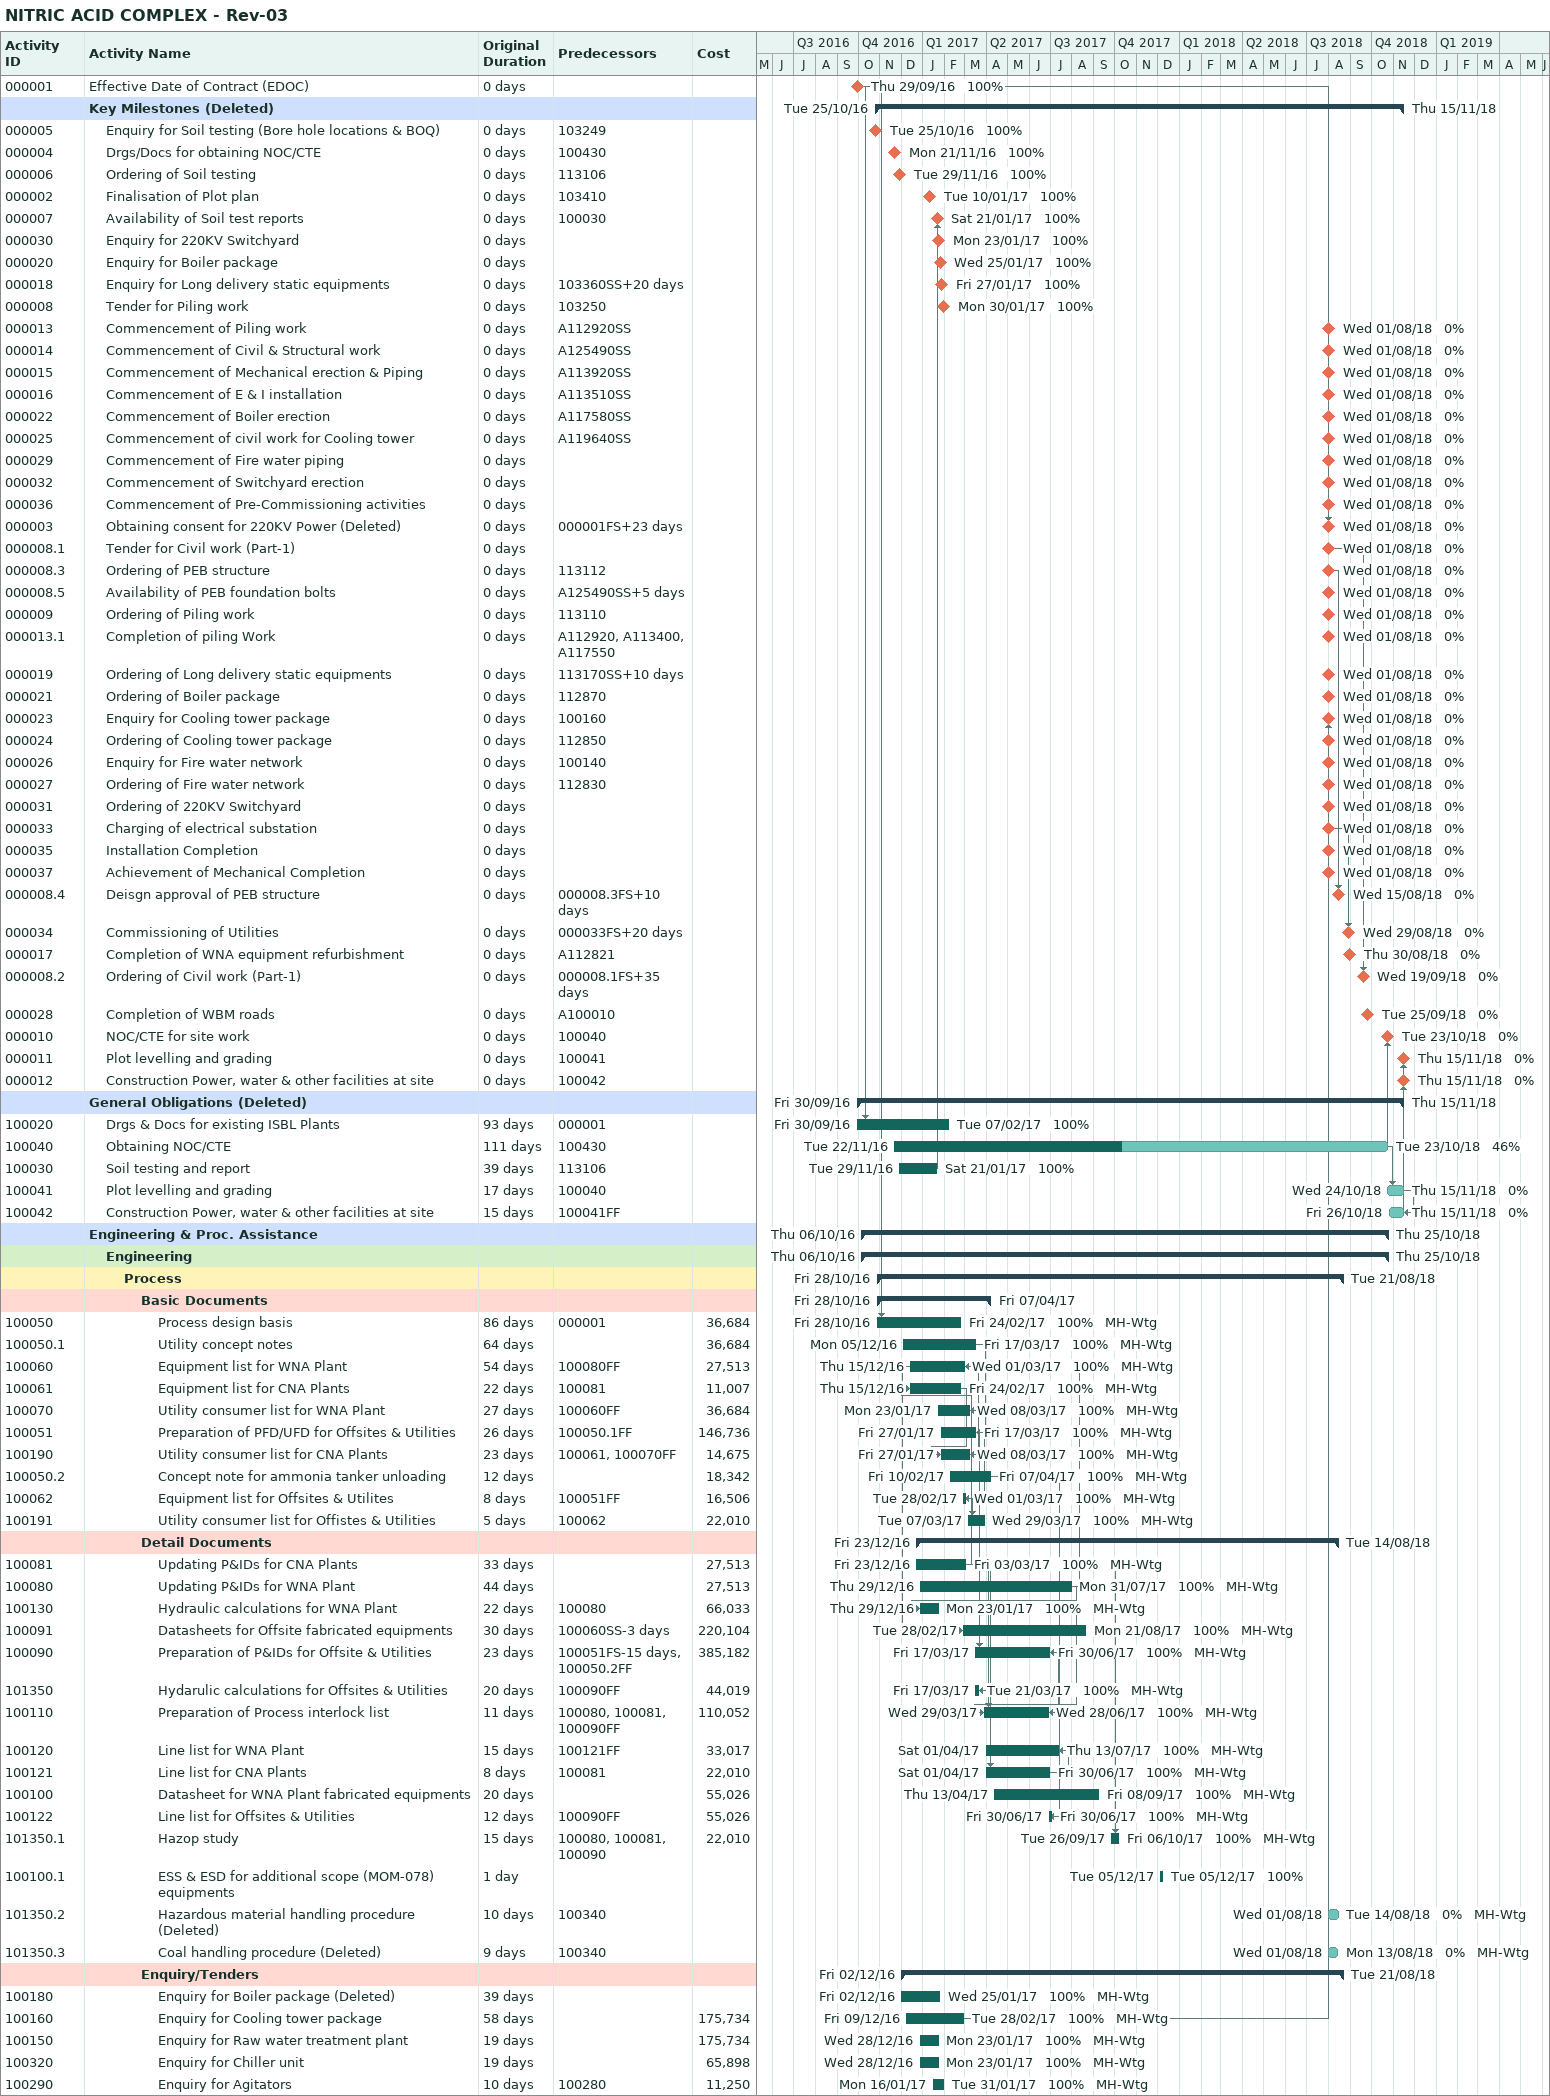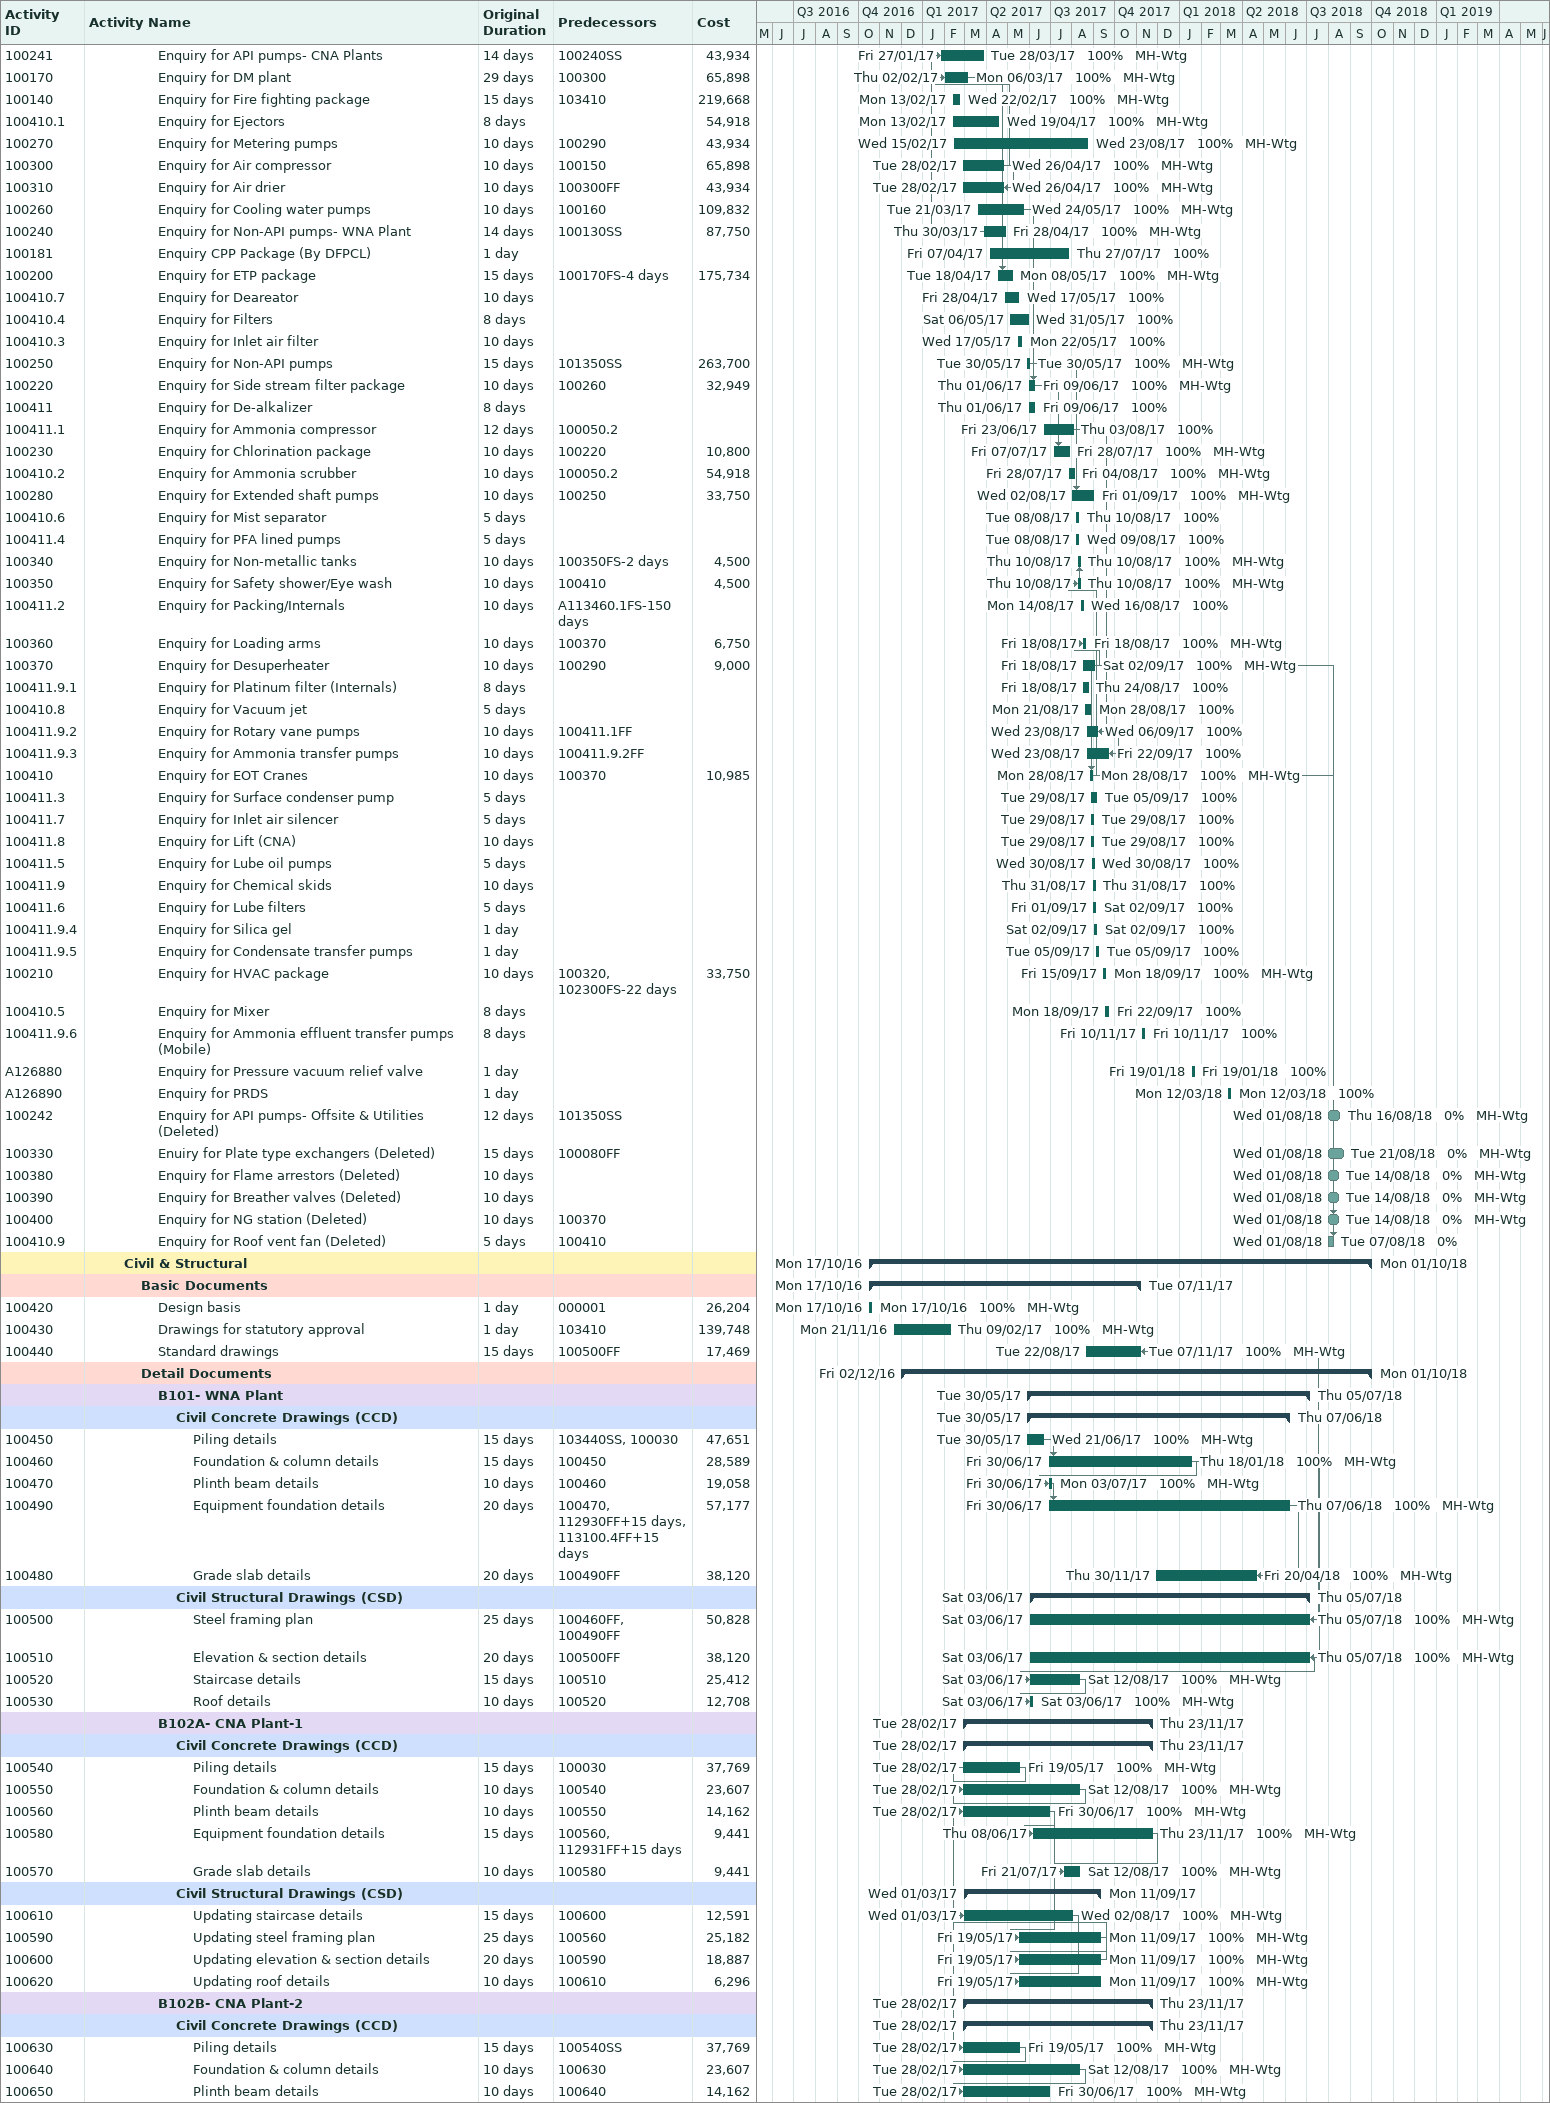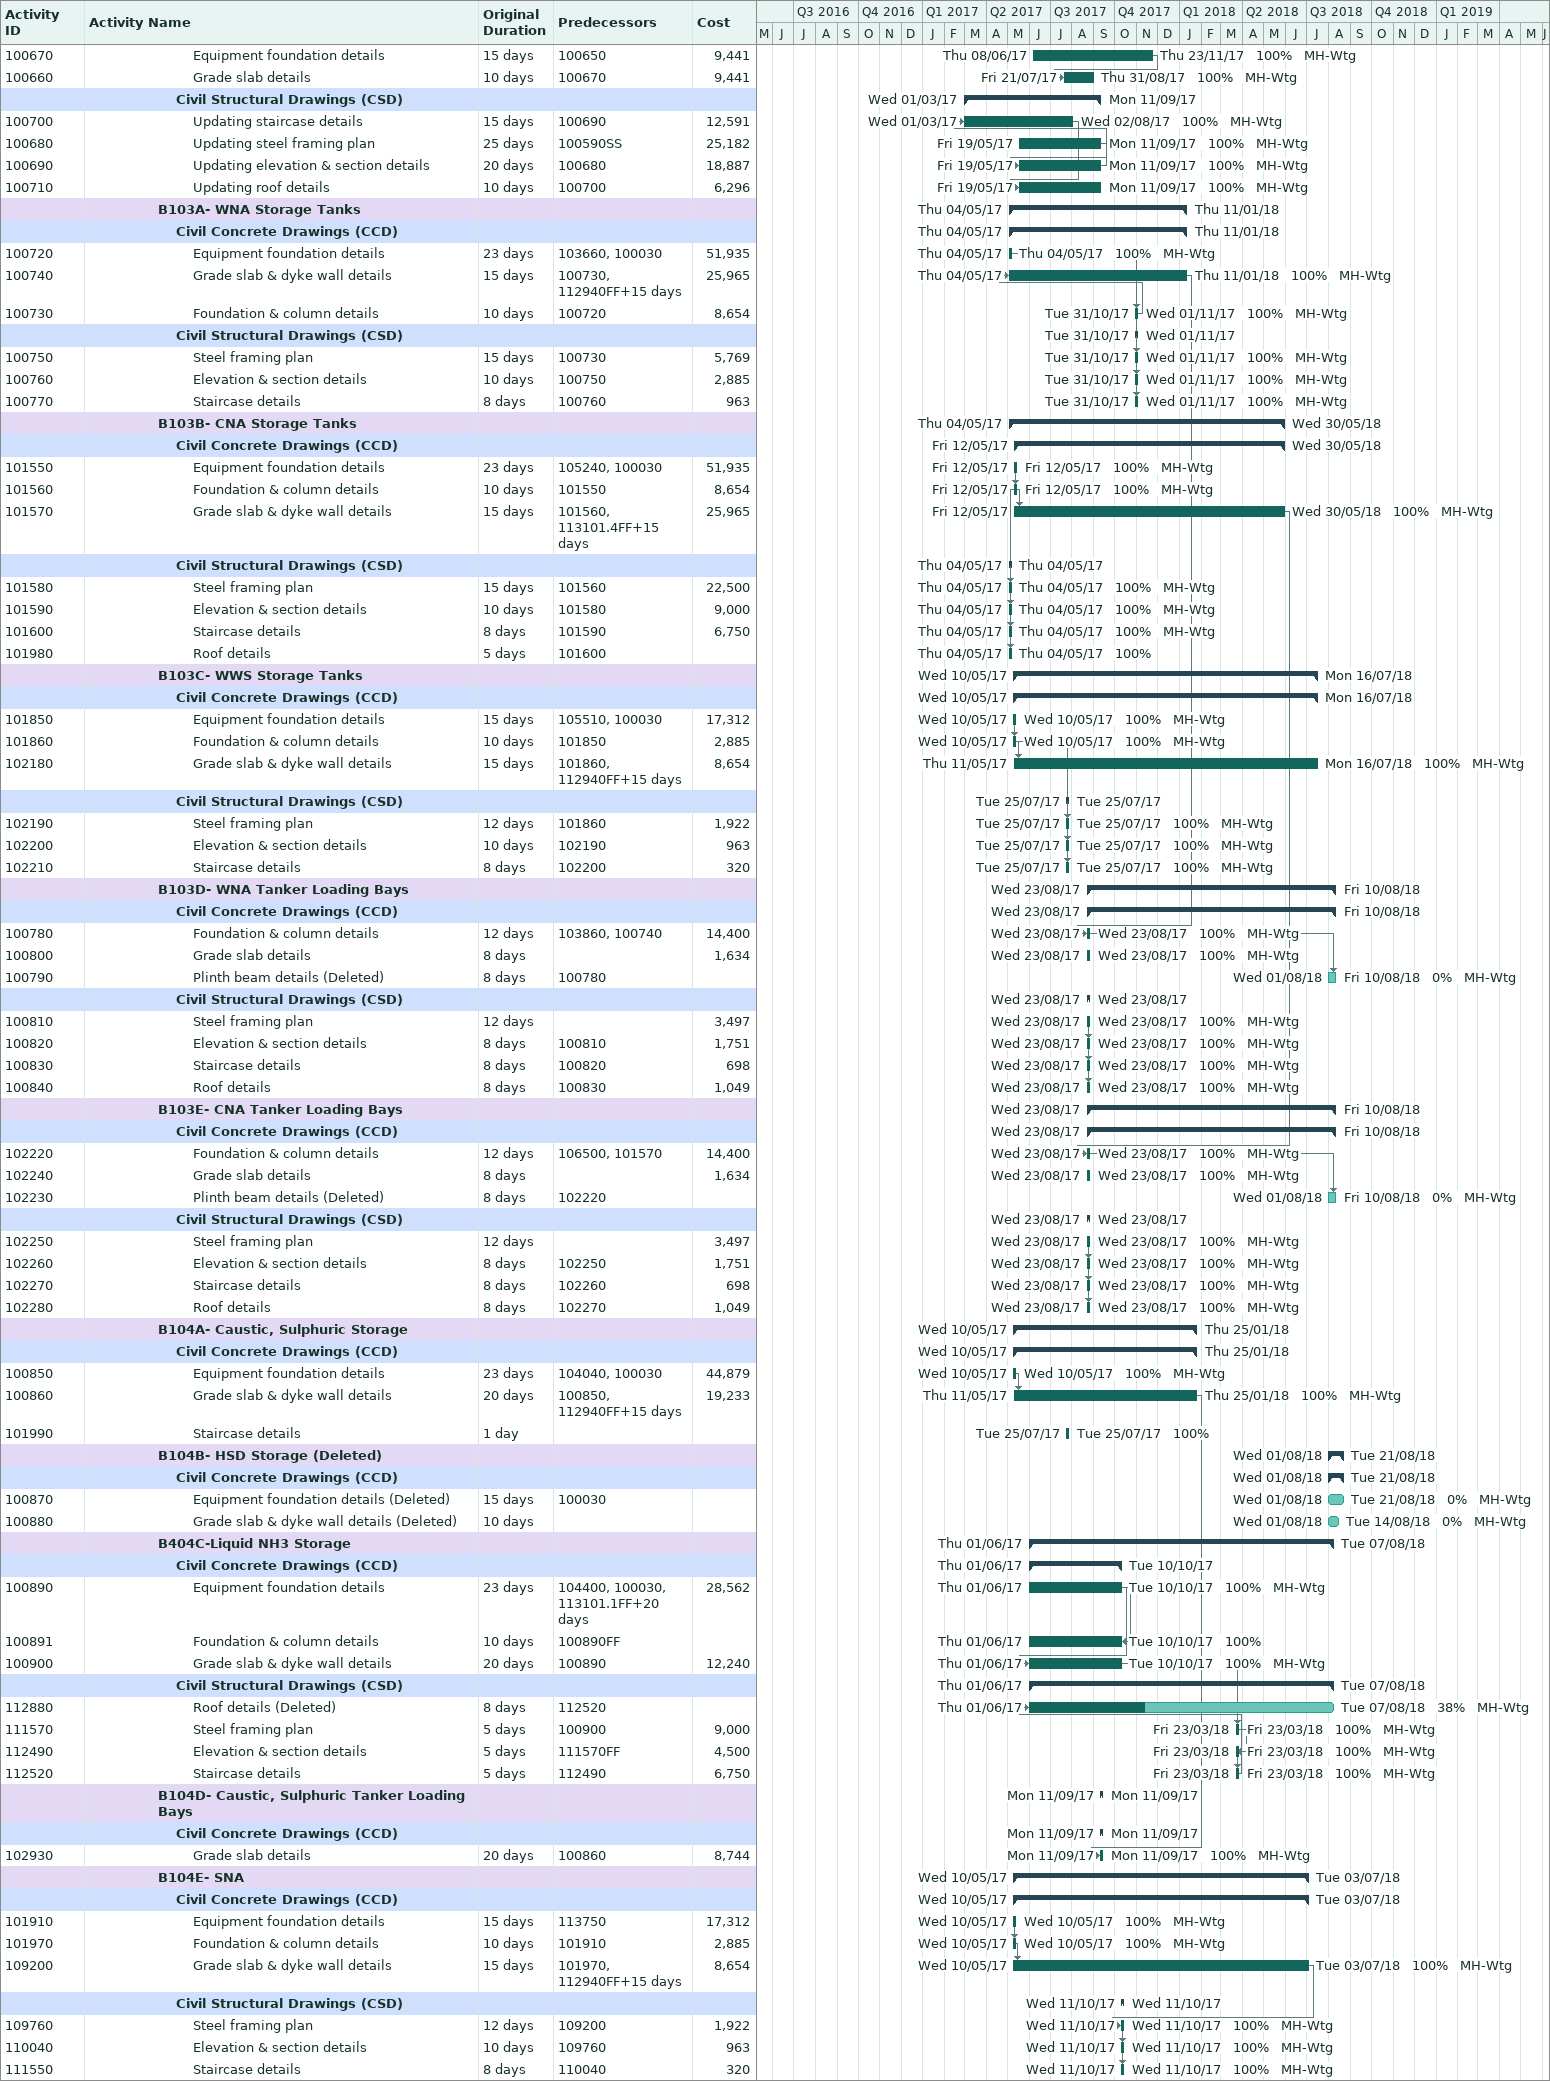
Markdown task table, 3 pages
NITRIC ACID COMPLEX - Rev-03

| ID | Level | Task | Original duration | Start | Finish | Predecessors | Resources | % complete | Cost |
|---|---|---|---|---|---|---|---|---|---|
| 000001 | 1 | Effective Date of Contract (EDOC) | 0d | 2016-09-29 | 2016-09-29 |  |  | 100 |  |
|  | 1 | **Key Milestones (Deleted)** |  | 2016-10-25 | 2018-11-15 |  |  |  |  |
| 000005 | 2 | Enquiry for Soil testing (Bore hole locations & BOQ) | 0d | 2016-10-25 | 2016-10-25 | 103249 |  | 100 |  |
| 000004 | 2 | Drgs/Docs for obtaining NOC/CTE | 0d | 2016-11-21 | 2016-11-21 | 100430 |  | 100 |  |
| 000006 | 2 | Ordering of Soil testing | 0d | 2016-11-29 | 2016-11-29 | 113106 |  | 100 |  |
| 000002 | 2 | Finalisation of Plot plan | 0d | 2017-01-10 | 2017-01-10 | 103410 |  | 100 |  |
| 000007 | 2 | Availability of Soil test reports | 0d | 2017-01-21 | 2017-01-21 | 100030 |  | 100 |  |
| 000030 | 2 | Enquiry for 220KV Switchyard | 0d | 2017-01-23 | 2017-01-23 |  |  | 100 |  |
| 000020 | 2 | Enquiry for Boiler package | 0d | 2017-01-25 | 2017-01-25 |  |  | 100 |  |
| 000018 | 2 | Enquiry for Long delivery static equipments | 0d | 2017-01-27 | 2017-01-27 | 103360SS+20d |  | 100 |  |
| 000008 | 2 | Tender for Piling work | 0d | 2017-01-30 | 2017-01-30 | 103250 |  | 100 |  |
| 000013 | 2 | Commencement of Piling work | 0d | 2018-08-01 | 2018-08-01 | A112920SS |  | 0 |  |
| 000014 | 2 | Commencement of Civil & Structural work | 0d | 2018-08-01 | 2018-08-01 | A125490SS |  | 0 |  |
| 000015 | 2 | Commencement of Mechanical erection & Piping | 0d | 2018-08-01 | 2018-08-01 | A113920SS |  | 0 |  |
| 000016 | 2 | Commencement of E & I installation | 0d | 2018-08-01 | 2018-08-01 | A113510SS |  | 0 |  |
| 000022 | 2 | Commencement of Boiler erection | 0d | 2018-08-01 | 2018-08-01 | A117580SS |  | 0 |  |
| 000025 | 2 | Commencement of civil work for Cooling tower | 0d | 2018-08-01 | 2018-08-01 | A119640SS |  | 0 |  |
| 000029 | 2 | Commencement of Fire water piping | 0d | 2018-08-01 | 2018-08-01 |  |  | 0 |  |
| 000032 | 2 | Commencement of Switchyard erection | 0d | 2018-08-01 | 2018-08-01 |  |  | 0 |  |
| 000036 | 2 | Commencement of Pre-Commissioning activities | 0d | 2018-08-01 | 2018-08-01 |  |  | 0 |  |
| 000003 | 2 | Obtaining consent for 220KV Power (Deleted) | 0d | 2018-08-01 | 2018-08-01 | 000001FS+23d |  | 0 |  |
| 000008.1 | 2 | Tender for Civil work (Part-1) | 0d | 2018-08-01 | 2018-08-01 |  |  | 0 |  |
| 000008.3 | 2 | Ordering of PEB structure | 0d | 2018-08-01 | 2018-08-01 | 113112 |  | 0 |  |
| 000008.5 | 2 | Availability of PEB foundation bolts | 0d | 2018-08-01 | 2018-08-01 | A125490SS+5d |  | 0 |  |
| 000009 | 2 | Ordering of Piling work | 0d | 2018-08-01 | 2018-08-01 | 113110 |  | 0 |  |
| 000013.1 | 2 | Completion of piling Work | 0d | 2018-08-01 | 2018-08-01 | A112920, A113400, A117550 |  | 0 |  |
| 000019 | 2 | Ordering of Long delivery static equipments | 0d | 2018-08-01 | 2018-08-01 | 113170SS+10d |  | 0 |  |
| 000021 | 2 | Ordering of Boiler package | 0d | 2018-08-01 | 2018-08-01 | 112870 |  | 0 |  |
| 000023 | 2 | Enquiry for Cooling tower package | 0d | 2018-08-01 | 2018-08-01 | 100160 |  | 0 |  |
| 000024 | 2 | Ordering of Cooling tower package | 0d | 2018-08-01 | 2018-08-01 | 112850 |  | 0 |  |
| 000026 | 2 | Enquiry for Fire water network | 0d | 2018-08-01 | 2018-08-01 | 100140 |  | 0 |  |
| 000027 | 2 | Ordering of Fire water network | 0d | 2018-08-01 | 2018-08-01 | 112830 |  | 0 |  |
| 000031 | 2 | Ordering of 220KV Switchyard | 0d | 2018-08-01 | 2018-08-01 |  |  | 0 |  |
| 000033 | 2 | Charging of electrical substation | 0d | 2018-08-01 | 2018-08-01 |  |  | 0 |  |
| 000035 | 2 | Installation Completion | 0d | 2018-08-01 | 2018-08-01 |  |  | 0 |  |
| 000037 | 2 | Achievement of Mechanical Completion | 0d | 2018-08-01 | 2018-08-01 |  |  | 0 |  |
| 000008.4 | 2 | Deisgn approval of PEB structure | 0d | 2018-08-15 | 2018-08-15 | 000008.3FS+10d |  | 0 |  |
| 000034 | 2 | Commissioning of Utilities | 0d | 2018-08-29 | 2018-08-29 | 000033FS+20d |  | 0 |  |
| 000017 | 2 | Completion of WNA equipment refurbishment | 0d | 2018-08-30 | 2018-08-30 | A112821 |  | 0 |  |
| 000008.2 | 2 | Ordering of Civil work (Part-1) | 0d | 2018-09-19 | 2018-09-19 | 000008.1FS+35d |  | 0 |  |
| 000028 | 2 | Completion of WBM roads | 0d | 2018-09-25 | 2018-09-25 | A100010 |  | 0 |  |
| 000010 | 2 | NOC/CTE for site work | 0d | 2018-10-23 | 2018-10-23 | 100040 |  | 0 |  |
| 000011 | 2 | Plot levelling and grading | 0d | 2018-11-15 | 2018-11-15 | 100041 |  | 0 |  |
| 000012 | 2 | Construction Power, water & other facilities at site | 0d | 2018-11-15 | 2018-11-15 | 100042 |  | 0 |  |
|  | 1 | **General Obligations (Deleted)** |  | 2016-09-30 | 2018-11-15 |  |  |  |  |
| 100020 | 2 | Drgs & Docs for existing ISBL Plants | 93d | 2016-09-30 | 2017-02-07 | 000001 |  | 100 |  |
| 100040 | 2 | Obtaining NOC/CTE | 111d | 2016-11-22 | 2018-10-23 | 100430 |  | 46 |  |
| 100030 | 2 | Soil testing and report | 39d | 2016-11-29 | 2017-01-21 | 113106 |  | 100 |  |
| 100041 | 2 | Plot levelling and grading | 17d | 2018-10-24 | 2018-11-15 | 100040 |  | 0 |  |
| 100042 | 2 | Construction Power, water & other facilities at site | 15d | 2018-10-26 | 2018-11-15 | 100041FF |  | 0 |  |
|  | 1 | **Engineering & Proc. Assistance** |  | 2016-10-06 | 2018-10-25 |  |  |  |  |
|  | 2 | **Engineering** |  | 2016-10-06 | 2018-10-25 |  |  |  |  |
|  | 3 | **Process** |  | 2016-10-28 | 2018-08-21 |  |  |  |  |
|  | 4 | **Basic Documents** |  | 2016-10-28 | 2017-04-07 |  |  |  |  |
| 100050 | 5 | Process design basis | 86d | 2016-10-28 | 2017-02-24 | 000001 | MH-Wtg | 100 | 36684 |
| 100050.1 | 5 | Utility concept notes | 64d | 2016-12-05 | 2017-03-17 |  | MH-Wtg | 100 | 36684 |
| 100060 | 5 | Equipment list for WNA Plant | 54d | 2016-12-15 | 2017-03-01 | 100080FF | MH-Wtg | 100 | 27513 |
| 100061 | 5 | Equipment list for CNA Plants | 22d | 2016-12-15 | 2017-02-24 | 100081 | MH-Wtg | 100 | 11007 |
| 100070 | 5 | Utility consumer list for WNA Plant | 27d | 2017-01-23 | 2017-03-08 | 100060FF | MH-Wtg | 100 | 36684 |
| 100051 | 5 | Preparation of PFD/UFD for Offsites & Utilities | 26d | 2017-01-27 | 2017-03-17 | 100050.1FF | MH-Wtg | 100 | 146736 |
| 100190 | 5 | Utility consumer list for CNA Plants | 23d | 2017-01-27 | 2017-03-08 | 100061, 100070FF | MH-Wtg | 100 | 14675 |
| 100050.2 | 5 | Concept note for ammonia tanker unloading | 12d | 2017-02-10 | 2017-04-07 |  | MH-Wtg | 100 | 18342 |
| 100062 | 5 | Equipment list for Offsites & Utilites | 8d | 2017-02-28 | 2017-03-01 | 100051FF | MH-Wtg | 100 | 16506 |
| 100191 | 5 | Utility consumer list for Offistes & Utilities | 5d | 2017-03-07 | 2017-03-29 | 100062 | MH-Wtg | 100 | 22010 |
|  | 4 | **Detail Documents** |  | 2016-12-23 | 2018-08-14 |  |  |  |  |
| 100081 | 5 | Updating P&IDs for CNA Plants | 33d | 2016-12-23 | 2017-03-03 |  | MH-Wtg | 100 | 27513 |
| 100080 | 5 | Updating P&IDs for WNA Plant | 44d | 2016-12-29 | 2017-07-31 |  | MH-Wtg | 100 | 27513 |
| 100130 | 5 | Hydraulic calculations for WNA Plant | 22d | 2016-12-29 | 2017-01-23 | 100080 | MH-Wtg | 100 | 66033 |
| 100091 | 5 | Datasheets for Offsite fabricated equipments | 30d | 2017-02-28 | 2017-08-21 | 100060SS-3d | MH-Wtg | 100 | 220104 |
| 100090 | 5 | Preparation of P&IDs for Offsite & Utilities | 23d | 2017-03-17 | 2017-06-30 | 100051FS-15d, 100050.2FF | MH-Wtg | 100 | 385182 |
| 101350 | 5 | Hydarulic calculations for Offsites & Utilities | 20d | 2017-03-17 | 2017-03-21 | 100090FF | MH-Wtg | 100 | 44019 |
| 100110 | 5 | Preparation of Process interlock list | 11d | 2017-03-29 | 2017-06-28 | 100080, 100081, 100090FF | MH-Wtg | 100 | 110052 |
| 100120 | 5 | Line list for WNA Plant | 15d | 2017-04-01 | 2017-07-13 | 100121FF | MH-Wtg | 100 | 33017 |
| 100121 | 5 | Line list for CNA Plants | 8d | 2017-04-01 | 2017-06-30 | 100081 | MH-Wtg | 100 | 22010 |
| 100100 | 5 | Datasheet for WNA Plant fabricated equipments | 20d | 2017-04-13 | 2017-09-08 |  | MH-Wtg | 100 | 55026 |
| 100122 | 5 | Line list for Offsites & Utilities | 12d | 2017-06-30 | 2017-06-30 | 100090FF | MH-Wtg | 100 | 55026 |
| 101350.1 | 5 | Hazop study | 15d | 2017-09-26 | 2017-10-06 | 100080, 100081, 100090 | MH-Wtg | 100 | 22010 |
| 100100.1 | 5 | ESS & ESD for additional scope (MOM-078) equipments | 1d | 2017-12-05 | 2017-12-05 |  |  | 100 |  |
| 101350.2 | 5 | Hazardous material handling procedure (Deleted) | 10d | 2018-08-01 | 2018-08-14 | 100340 | MH-Wtg | 0 |  |
| 101350.3 | 5 | Coal handling procedure (Deleted) | 9d | 2018-08-01 | 2018-08-13 | 100340 | MH-Wtg | 0 |  |
|  | 4 | **Enquiry/Tenders** |  | 2016-12-02 | 2018-08-21 |  |  |  |  |
| 100180 | 5 | Enquiry for Boiler package (Deleted) | 39d | 2016-12-02 | 2017-01-25 |  | MH-Wtg | 100 |  |
| 100160 | 5 | Enquiry for Cooling tower package | 58d | 2016-12-09 | 2017-02-28 |  | MH-Wtg | 100 | 175734 |
| 100150 | 5 | Enquiry for Raw water treatment plant | 19d | 2016-12-28 | 2017-01-23 |  | MH-Wtg | 100 | 175734 |
| 100320 | 5 | Enquiry for Chiller unit | 19d | 2016-12-28 | 2017-01-23 |  | MH-Wtg | 100 | 65898 |
| 100290 | 5 | Enquiry for Agitators | 10d | 2017-01-16 | 2017-01-31 | 100280 | MH-Wtg | 100 | 11250 |
| 100241 | 5 | Enquiry for API pumps- CNA Plants | 14d | 2017-01-27 | 2017-03-28 | 100240SS | MH-Wtg | 100 | 43934 |
| 100170 | 5 | Enquiry for DM plant | 29d | 2017-02-02 | 2017-03-06 | 100300 | MH-Wtg | 100 | 65898 |
| 100140 | 5 | Enquiry for Fire fighting package | 15d | 2017-02-13 | 2017-02-22 | 103410 | MH-Wtg | 100 | 219668 |
| 100410.1 | 5 | Enquiry for Ejectors | 8d | 2017-02-13 | 2017-04-19 |  | MH-Wtg | 100 | 54918 |
| 100270 | 5 | Enquiry for Metering pumps | 10d | 2017-02-15 | 2017-08-23 | 100290 | MH-Wtg | 100 | 43934 |
| 100300 | 5 | Enquiry for Air compressor | 10d | 2017-02-28 | 2017-04-26 | 100150 | MH-Wtg | 100 | 65898 |
| 100310 | 5 | Enquiry for Air drier | 10d | 2017-02-28 | 2017-04-26 | 100300FF | MH-Wtg | 100 | 43934 |
| 100260 | 5 | Enquiry for Cooling water pumps | 10d | 2017-03-21 | 2017-05-24 | 100160 | MH-Wtg | 100 | 109832 |
| 100240 | 5 | Enquiry for Non-API pumps- WNA Plant | 14d | 2017-03-30 | 2017-04-28 | 100130SS | MH-Wtg | 100 | 87750 |
| 100181 | 5 | Enquiry CPP Package (By DFPCL) | 1d | 2017-04-07 | 2017-07-27 |  |  | 100 |  |
| 100200 | 5 | Enquiry for ETP package | 15d | 2017-04-18 | 2017-05-08 | 100170FS-4d | MH-Wtg | 100 | 175734 |
| 100410.7 | 5 | Enquiry for Deareator | 10d | 2017-04-28 | 2017-05-17 |  |  | 100 |  |
| 100410.4 | 5 | Enquiry for Filters | 8d | 2017-05-06 | 2017-05-31 |  |  | 100 |  |
| 100410.3 | 5 | Enquiry for Inlet air filter | 10d | 2017-05-17 | 2017-05-22 |  |  | 100 |  |
| 100250 | 5 | Enquiry for Non-API pumps | 15d | 2017-05-30 | 2017-05-30 | 101350SS | MH-Wtg | 100 | 263700 |
| 100220 | 5 | Enquiry for Side stream filter package | 10d | 2017-06-01 | 2017-06-09 | 100260 | MH-Wtg | 100 | 32949 |
| 100411 | 5 | Enquiry for De-alkalizer | 8d | 2017-06-01 | 2017-06-09 |  |  | 100 |  |
| 100411.1 | 5 | Enquiry for Ammonia compressor | 12d | 2017-06-23 | 2017-08-03 | 100050.2 |  | 100 |  |
| 100230 | 5 | Enquiry for Chlorination package | 10d | 2017-07-07 | 2017-07-28 | 100220 | MH-Wtg | 100 | 10800 |
| 100410.2 | 5 | Enquiry for Ammonia scrubber | 10d | 2017-07-28 | 2017-08-04 | 100050.2 | MH-Wtg | 100 | 54918 |
| 100280 | 5 | Enquiry for Extended shaft pumps | 10d | 2017-08-02 | 2017-09-01 | 100250 | MH-Wtg | 100 | 33750 |
| 100410.6 | 5 | Enquiry for Mist separator | 5d | 2017-08-08 | 2017-08-10 |  |  | 100 |  |
| 100411.4 | 5 | Enquiry for PFA lined pumps | 5d | 2017-08-08 | 2017-08-09 |  |  | 100 |  |
| 100340 | 5 | Enquiry for Non-metallic tanks | 10d | 2017-08-10 | 2017-08-10 | 100350FS-2d | MH-Wtg | 100 | 4500 |
| 100350 | 5 | Enquiry for Safety shower/Eye wash | 10d | 2017-08-10 | 2017-08-10 | 100410 | MH-Wtg | 100 | 4500 |
| 100411.2 | 5 | Enquiry for Packing/Internals | 10d | 2017-08-14 | 2017-08-16 | A113460.1FS-150d |  | 100 |  |
| 100360 | 5 | Enquiry for Loading arms | 10d | 2017-08-18 | 2017-08-18 | 100370 | MH-Wtg | 100 | 6750 |
| 100370 | 5 | Enquiry for Desuperheater | 10d | 2017-08-18 | 2017-09-02 | 100290 | MH-Wtg | 100 | 9000 |
| 100411.9.1 | 5 | Enquiry for Platinum filter (Internals) | 8d | 2017-08-18 | 2017-08-24 |  |  | 100 |  |
| 100410.8 | 5 | Enquiry for Vacuum jet | 5d | 2017-08-21 | 2017-08-28 |  |  | 100 |  |
| 100411.9.2 | 5 | Enquiry for Rotary vane pumps | 10d | 2017-08-23 | 2017-09-06 | 100411.1FF |  | 100 |  |
| 100411.9.3 | 5 | Enquiry for Ammonia transfer pumps | 10d | 2017-08-23 | 2017-09-22 | 100411.9.2FF |  | 100 |  |
| 100410 | 5 | Enquiry for EOT Cranes | 10d | 2017-08-28 | 2017-08-28 | 100370 | MH-Wtg | 100 | 10985 |
| 100411.3 | 5 | Enquiry for Surface condenser pump | 5d | 2017-08-29 | 2017-09-05 |  |  | 100 |  |
| 100411.7 | 5 | Enquiry for Inlet air silencer | 5d | 2017-08-29 | 2017-08-29 |  |  | 100 |  |
| 100411.8 | 5 | Enquiry for Lift (CNA) | 10d | 2017-08-29 | 2017-08-29 |  |  | 100 |  |
| 100411.5 | 5 | Enquiry for Lube oil pumps | 5d | 2017-08-30 | 2017-08-30 |  |  | 100 |  |
| 100411.9 | 5 | Enquiry for Chemical skids | 10d | 2017-08-31 | 2017-08-31 |  |  | 100 |  |
| 100411.6 | 5 | Enquiry for Lube filters | 5d | 2017-09-01 | 2017-09-02 |  |  | 100 |  |
| 100411.9.4 | 5 | Enquiry for Silica gel | 1d | 2017-09-02 | 2017-09-02 |  |  | 100 |  |
| 100411.9.5 | 5 | Enquiry for Condensate transfer pumps | 1d | 2017-09-05 | 2017-09-05 |  |  | 100 |  |
| 100210 | 5 | Enquiry for HVAC package | 10d | 2017-09-15 | 2017-09-18 | 100320, 102300FS-22d | MH-Wtg | 100 | 33750 |
| 100410.5 | 5 | Enquiry for Mixer | 8d | 2017-09-18 | 2017-09-22 |  |  | 100 |  |
| 100411.9.6 | 5 | Enquiry for Ammonia effluent transfer pumps (Mobile) | 8d | 2017-11-10 | 2017-11-10 |  |  | 100 |  |
| A126880 | 5 | Enquiry for Pressure vacuum relief valve | 1d | 2018-01-19 | 2018-01-19 |  |  | 100 |  |
| A126890 | 5 | Enquiry for PRDS | 1d | 2018-03-12 | 2018-03-12 |  |  | 100 |  |
| 100242 | 5 | Enquiry for API pumps- Offsite & Utilities (Deleted) | 12d | 2018-08-01 | 2018-08-16 | 101350SS | MH-Wtg | 0 |  |
| 100330 | 5 | Enuiry for Plate type exchangers (Deleted) | 15d | 2018-08-01 | 2018-08-21 | 100080FF | MH-Wtg | 0 |  |
| 100380 | 5 | Enquiry for Flame arrestors (Deleted) | 10d | 2018-08-01 | 2018-08-14 |  | MH-Wtg | 0 |  |
| 100390 | 5 | Enquiry for Breather valves (Deleted) | 10d | 2018-08-01 | 2018-08-14 |  | MH-Wtg | 0 |  |
| 100400 | 5 | Enquiry for NG station (Deleted) | 10d | 2018-08-01 | 2018-08-14 | 100370 | MH-Wtg | 0 |  |
| 100410.9 | 5 | Enquiry for Roof vent fan (Deleted) | 5d | 2018-08-01 | 2018-08-07 | 100410 |  | 0 |  |
|  | 3 | **Civil & Structural** |  | 2016-10-17 | 2018-10-01 |  |  |  |  |
|  | 4 | **Basic Documents** |  | 2016-10-17 | 2017-11-07 |  |  |  |  |
| 100420 | 5 | Design basis | 1d | 2016-10-17 | 2016-10-17 | 000001 | MH-Wtg | 100 | 26204 |
| 100430 | 5 | Drawings for statutory approval | 1d | 2016-11-21 | 2017-02-09 | 103410 | MH-Wtg | 100 | 139748 |
| 100440 | 5 | Standard drawings | 15d | 2017-08-22 | 2017-11-07 | 100500FF | MH-Wtg | 100 | 17469 |
|  | 4 | **Detail Documents** |  | 2016-12-02 | 2018-10-01 |  |  |  |  |
|  | 5 | **B101- WNA Plant** |  | 2017-05-30 | 2018-07-05 |  |  |  |  |
|  | 6 | **Civil Concrete Drawings (CCD)** |  | 2017-05-30 | 2018-06-07 |  |  |  |  |
| 100450 | 7 | Piling details | 15d | 2017-05-30 | 2017-06-21 | 103440SS, 100030 | MH-Wtg | 100 | 47651 |
| 100460 | 7 | Foundation & column details | 15d | 2017-06-30 | 2018-01-18 | 100450 | MH-Wtg | 100 | 28589 |
| 100470 | 7 | Plinth beam details | 10d | 2017-06-30 | 2017-07-03 | 100460 | MH-Wtg | 100 | 19058 |
| 100490 | 7 | Equipment foundation details | 20d | 2017-06-30 | 2018-06-07 | 100470, 112930FF+15d, 113100.4FF+15d | MH-Wtg | 100 | 57177 |
| 100480 | 7 | Grade slab details | 20d | 2017-11-30 | 2018-04-20 | 100490FF | MH-Wtg | 100 | 38120 |
|  | 6 | **Civil Structural Drawings (CSD)** |  | 2017-06-03 | 2018-07-05 |  |  |  |  |
| 100500 | 7 | Steel framing plan | 25d | 2017-06-03 | 2018-07-05 | 100460FF, 100490FF | MH-Wtg | 100 | 50828 |
| 100510 | 7 | Elevation & section details | 20d | 2017-06-03 | 2018-07-05 | 100500FF | MH-Wtg | 100 | 38120 |
| 100520 | 7 | Staircase details | 15d | 2017-06-03 | 2017-08-12 | 100510 | MH-Wtg | 100 | 25412 |
| 100530 | 7 | Roof details | 10d | 2017-06-03 | 2017-06-03 | 100520 | MH-Wtg | 100 | 12708 |
|  | 5 | **B102A- CNA Plant-1** |  | 2017-02-28 | 2017-11-23 |  |  |  |  |
|  | 6 | **Civil Concrete Drawings (CCD)** |  | 2017-02-28 | 2017-11-23 |  |  |  |  |
| 100540 | 7 | Piling details | 15d | 2017-02-28 | 2017-05-19 | 100030 | MH-Wtg | 100 | 37769 |
| 100550 | 7 | Foundation & column details | 10d | 2017-02-28 | 2017-08-12 | 100540 | MH-Wtg | 100 | 23607 |
| 100560 | 7 | Plinth beam details | 10d | 2017-02-28 | 2017-06-30 | 100550 | MH-Wtg | 100 | 14162 |
| 100580 | 7 | Equipment foundation details | 15d | 2017-06-08 | 2017-11-23 | 100560, 112931FF+15d | MH-Wtg | 100 | 9441 |
| 100570 | 7 | Grade slab details | 10d | 2017-07-21 | 2017-08-12 | 100580 | MH-Wtg | 100 | 9441 |
|  | 6 | **Civil Structural Drawings (CSD)** |  | 2017-03-01 | 2017-09-11 |  |  |  |  |
| 100610 | 7 | Updating staircase details | 15d | 2017-03-01 | 2017-08-02 | 100600 | MH-Wtg | 100 | 12591 |
| 100590 | 7 | Updating steel framing plan | 25d | 2017-05-19 | 2017-09-11 | 100560 | MH-Wtg | 100 | 25182 |
| 100600 | 7 | Updating elevation & section details | 20d | 2017-05-19 | 2017-09-11 | 100590 | MH-Wtg | 100 | 18887 |
| 100620 | 7 | Updating roof details | 10d | 2017-05-19 | 2017-09-11 | 100610 | MH-Wtg | 100 | 6296 |
|  | 5 | **B102B- CNA Plant-2** |  | 2017-02-28 | 2017-11-23 |  |  |  |  |
|  | 6 | **Civil Concrete Drawings (CCD)** |  | 2017-02-28 | 2017-11-23 |  |  |  |  |
| 100630 | 7 | Piling details | 15d | 2017-02-28 | 2017-05-19 | 100540SS | MH-Wtg | 100 | 37769 |
| 100640 | 7 | Foundation & column details | 10d | 2017-02-28 | 2017-08-12 | 100630 | MH-Wtg | 100 | 23607 |
| 100650 | 7 | Plinth beam details | 10d | 2017-02-28 | 2017-06-30 | 100640 | MH-Wtg | 100 | 14162 |
| 100670 | 7 | Equipment foundation details | 15d | 2017-06-08 | 2017-11-23 | 100650 | MH-Wtg | 100 | 9441 |
| 100660 | 7 | Grade slab details | 10d | 2017-07-21 | 2017-08-31 | 100670 | MH-Wtg | 100 | 9441 |
|  | 6 | **Civil Structural Drawings (CSD)** |  | 2017-03-01 | 2017-09-11 |  |  |  |  |
| 100700 | 7 | Updating staircase details | 15d | 2017-03-01 | 2017-08-02 | 100690 | MH-Wtg | 100 | 12591 |
| 100680 | 7 | Updating steel framing plan | 25d | 2017-05-19 | 2017-09-11 | 100590SS | MH-Wtg | 100 | 25182 |
| 100690 | 7 | Updating elevation & section details | 20d | 2017-05-19 | 2017-09-11 | 100680 | MH-Wtg | 100 | 18887 |
| 100710 | 7 | Updating roof details | 10d | 2017-05-19 | 2017-09-11 | 100700 | MH-Wtg | 100 | 6296 |
|  | 5 | **B103A- WNA Storage Tanks** |  | 2017-05-04 | 2018-01-11 |  |  |  |  |
|  | 6 | **Civil Concrete Drawings (CCD)** |  | 2017-05-04 | 2018-01-11 |  |  |  |  |
| 100720 | 7 | Equipment foundation details | 23d | 2017-05-04 | 2017-05-04 | 103660, 100030 | MH-Wtg | 100 | 51935 |
| 100740 | 7 | Grade slab & dyke wall details | 15d | 2017-05-04 | 2018-01-11 | 100730, 112940FF+15d | MH-Wtg | 100 | 25965 |
| 100730 | 7 | Foundation & column details | 10d | 2017-10-31 | 2017-11-01 | 100720 | MH-Wtg | 100 | 8654 |
|  | 6 | **Civil Structural Drawings (CSD)** |  | 2017-10-31 | 2017-11-01 |  |  |  |  |
| 100750 | 7 | Steel framing plan | 15d | 2017-10-31 | 2017-11-01 | 100730 | MH-Wtg | 100 | 5769 |
| 100760 | 7 | Elevation & section details | 10d | 2017-10-31 | 2017-11-01 | 100750 | MH-Wtg | 100 | 2885 |
| 100770 | 7 | Staircase details | 8d | 2017-10-31 | 2017-11-01 | 100760 | MH-Wtg | 100 | 963 |
|  | 5 | **B103B- CNA Storage Tanks** |  | 2017-05-04 | 2018-05-30 |  |  |  |  |
|  | 6 | **Civil Concrete Drawings (CCD)** |  | 2017-05-12 | 2018-05-30 |  |  |  |  |
| 101550 | 7 | Equipment foundation details | 23d | 2017-05-12 | 2017-05-12 | 105240, 100030 | MH-Wtg | 100 | 51935 |
| 101560 | 7 | Foundation & column details | 10d | 2017-05-12 | 2017-05-12 | 101550 | MH-Wtg | 100 | 8654 |
| 101570 | 7 | Grade slab & dyke wall details | 15d | 2017-05-12 | 2018-05-30 | 101560, 113101.4FF+15d | MH-Wtg | 100 | 25965 |
|  | 6 | **Civil Structural Drawings (CSD)** |  | 2017-05-04 | 2017-05-04 |  |  |  |  |
| 101580 | 7 | Steel framing plan | 15d | 2017-05-04 | 2017-05-04 | 101560 | MH-Wtg | 100 | 22500 |
| 101590 | 7 | Elevation & section details | 10d | 2017-05-04 | 2017-05-04 | 101580 | MH-Wtg | 100 | 9000 |
| 101600 | 7 | Staircase details | 8d | 2017-05-04 | 2017-05-04 | 101590 | MH-Wtg | 100 | 6750 |
| 101980 | 7 | Roof details | 5d | 2017-05-04 | 2017-05-04 | 101600 |  | 100 |  |
|  | 5 | **B103C- WWS Storage Tanks** |  | 2017-05-10 | 2018-07-16 |  |  |  |  |
|  | 6 | **Civil Concrete Drawings (CCD)** |  | 2017-05-10 | 2018-07-16 |  |  |  |  |
| 101850 | 7 | Equipment foundation details | 15d | 2017-05-10 | 2017-05-10 | 105510, 100030 | MH-Wtg | 100 | 17312 |
| 101860 | 7 | Foundation & column details | 10d | 2017-05-10 | 2017-05-10 | 101850 | MH-Wtg | 100 | 2885 |
| 102180 | 7 | Grade slab & dyke wall details | 15d | 2017-05-11 | 2018-07-16 | 101860, 112940FF+15d | MH-Wtg | 100 | 8654 |
|  | 6 | **Civil Structural Drawings (CSD)** |  | 2017-07-25 | 2017-07-25 |  |  |  |  |
| 102190 | 7 | Steel framing plan | 12d | 2017-07-25 | 2017-07-25 | 101860 | MH-Wtg | 100 | 1922 |
| 102200 | 7 | Elevation & section details | 10d | 2017-07-25 | 2017-07-25 | 102190 | MH-Wtg | 100 | 963 |
| 102210 | 7 | Staircase details | 8d | 2017-07-25 | 2017-07-25 | 102200 | MH-Wtg | 100 | 320 |
|  | 5 | **B103D- WNA Tanker Loading Bays** |  | 2017-08-23 | 2018-08-10 |  |  |  |  |
|  | 6 | **Civil Concrete Drawings (CCD)** |  | 2017-08-23 | 2018-08-10 |  |  |  |  |
| 100780 | 7 | Foundation & column details | 12d | 2017-08-23 | 2017-08-23 | 103860, 100740 | MH-Wtg | 100 | 14400 |
| 100800 | 7 | Grade slab details | 8d | 2017-08-23 | 2017-08-23 |  | MH-Wtg | 100 | 1634 |
| 100790 | 7 | Plinth beam details (Deleted) | 8d | 2018-08-01 | 2018-08-10 | 100780 | MH-Wtg | 0 |  |
|  | 6 | **Civil Structural Drawings (CSD)** |  | 2017-08-23 | 2017-08-23 |  |  |  |  |
| 100810 | 7 | Steel framing plan | 12d | 2017-08-23 | 2017-08-23 |  | MH-Wtg | 100 | 3497 |
| 100820 | 7 | Elevation & section details | 8d | 2017-08-23 | 2017-08-23 | 100810 | MH-Wtg | 100 | 1751 |
| 100830 | 7 | Staircase details | 8d | 2017-08-23 | 2017-08-23 | 100820 | MH-Wtg | 100 | 698 |
| 100840 | 7 | Roof details | 8d | 2017-08-23 | 2017-08-23 | 100830 | MH-Wtg | 100 | 1049 |
|  | 5 | **B103E- CNA Tanker Loading Bays** |  | 2017-08-23 | 2018-08-10 |  |  |  |  |
|  | 6 | **Civil Concrete Drawings (CCD)** |  | 2017-08-23 | 2018-08-10 |  |  |  |  |
| 102220 | 7 | Foundation & column details | 12d | 2017-08-23 | 2017-08-23 | 106500, 101570 | MH-Wtg | 100 | 14400 |
| 102240 | 7 | Grade slab details | 8d | 2017-08-23 | 2017-08-23 |  | MH-Wtg | 100 | 1634 |
| 102230 | 7 | Plinth beam details (Deleted) | 8d | 2018-08-01 | 2018-08-10 | 102220 | MH-Wtg | 0 |  |
|  | 6 | **Civil Structural Drawings (CSD)** |  | 2017-08-23 | 2017-08-23 |  |  |  |  |
| 102250 | 7 | Steel framing plan | 12d | 2017-08-23 | 2017-08-23 |  | MH-Wtg | 100 | 3497 |
| 102260 | 7 | Elevation & section details | 8d | 2017-08-23 | 2017-08-23 | 102250 | MH-Wtg | 100 | 1751 |
| 102270 | 7 | Staircase details | 8d | 2017-08-23 | 2017-08-23 | 102260 | MH-Wtg | 100 | 698 |
| 102280 | 7 | Roof details | 8d | 2017-08-23 | 2017-08-23 | 102270 | MH-Wtg | 100 | 1049 |
|  | 5 | **B104A- Caustic, Sulphuric Storage** |  | 2017-05-10 | 2018-01-25 |  |  |  |  |
|  | 6 | **Civil Concrete Drawings (CCD)** |  | 2017-05-10 | 2018-01-25 |  |  |  |  |
| 100850 | 7 | Equipment foundation details | 23d | 2017-05-10 | 2017-05-10 | 104040, 100030 | MH-Wtg | 100 | 44879 |
| 100860 | 7 | Grade slab & dyke wall details | 20d | 2017-05-11 | 2018-01-25 | 100850, 112940FF+15d | MH-Wtg | 100 | 19233 |
| 101990 | 7 | Staircase details | 1d | 2017-07-25 | 2017-07-25 |  |  | 100 |  |
|  | 5 | **B104B- HSD Storage (Deleted)** |  | 2018-08-01 | 2018-08-21 |  |  |  |  |
|  | 6 | **Civil Concrete Drawings (CCD)** |  | 2018-08-01 | 2018-08-21 |  |  |  |  |
| 100870 | 7 | Equipment foundation details (Deleted) | 15d | 2018-08-01 | 2018-08-21 | 100030 | MH-Wtg | 0 |  |
| 100880 | 7 | Grade slab & dyke wall details (Deleted) | 10d | 2018-08-01 | 2018-08-14 |  | MH-Wtg | 0 |  |
|  | 5 | **B404C-Liquid NH3 Storage** |  | 2017-06-01 | 2018-08-07 |  |  |  |  |
|  | 6 | **Civil Concrete Drawings (CCD)** |  | 2017-06-01 | 2017-10-10 |  |  |  |  |
| 100890 | 7 | Equipment foundation details | 23d | 2017-06-01 | 2017-10-10 | 104400, 100030, 113101.1FF+20d | MH-Wtg | 100 | 28562 |
| 100891 | 7 | Foundation & column details | 10d | 2017-06-01 | 2017-10-10 | 100890FF |  | 100 |  |
| 100900 | 7 | Grade slab & dyke wall details | 20d | 2017-06-01 | 2017-10-10 | 100890 | MH-Wtg | 100 | 12240 |
|  | 6 | **Civil Structural Drawings (CSD)** |  | 2017-06-01 | 2018-08-07 |  |  |  |  |
| 112880 | 7 | Roof details (Deleted) | 8d | 2017-06-01 | 2018-08-07 | 112520 | MH-Wtg | 38 |  |
| 111570 | 7 | Steel framing plan | 5d | 2018-03-23 | 2018-03-23 | 100900 | MH-Wtg | 100 | 9000 |
| 112490 | 7 | Elevation & section details | 5d | 2018-03-23 | 2018-03-23 | 111570FF | MH-Wtg | 100 | 4500 |
| 112520 | 7 | Staircase details | 5d | 2018-03-23 | 2018-03-23 | 112490 | MH-Wtg | 100 | 6750 |
|  | 5 | **B104D- Caustic, Sulphuric Tanker Loading Bays** |  | 2017-09-11 | 2017-09-11 |  |  |  |  |
|  | 6 | **Civil Concrete Drawings (CCD)** |  | 2017-09-11 | 2017-09-11 |  |  |  |  |
| 102930 | 7 | Grade slab details | 20d | 2017-09-11 | 2017-09-11 | 100860 | MH-Wtg | 100 | 8744 |
|  | 5 | **B104E- SNA** |  | 2017-05-10 | 2018-07-03 |  |  |  |  |
|  | 6 | **Civil Concrete Drawings (CCD)** |  | 2017-05-10 | 2018-07-03 |  |  |  |  |
| 101910 | 7 | Equipment foundation details | 15d | 2017-05-10 | 2017-05-10 | 113750 | MH-Wtg | 100 | 17312 |
| 101970 | 7 | Foundation & column details | 10d | 2017-05-10 | 2017-05-10 | 101910 | MH-Wtg | 100 | 2885 |
| 109200 | 7 | Grade slab & dyke wall details | 15d | 2017-05-10 | 2018-07-03 | 101970, 112940FF+15d | MH-Wtg | 100 | 8654 |
|  | 6 | **Civil Structural Drawings (CSD)** |  | 2017-10-11 | 2017-10-11 |  |  |  |  |
| 109760 | 7 | Steel framing plan | 12d | 2017-10-11 | 2017-10-11 | 109200 | MH-Wtg | 100 | 1922 |
| 110040 | 7 | Elevation & section details | 10d | 2017-10-11 | 2017-10-11 | 109760 | MH-Wtg | 100 | 963 |
| 111550 | 7 | Staircase details | 8d | 2017-10-11 | 2017-10-11 | 110040 | MH-Wtg | 100 | 320 |
